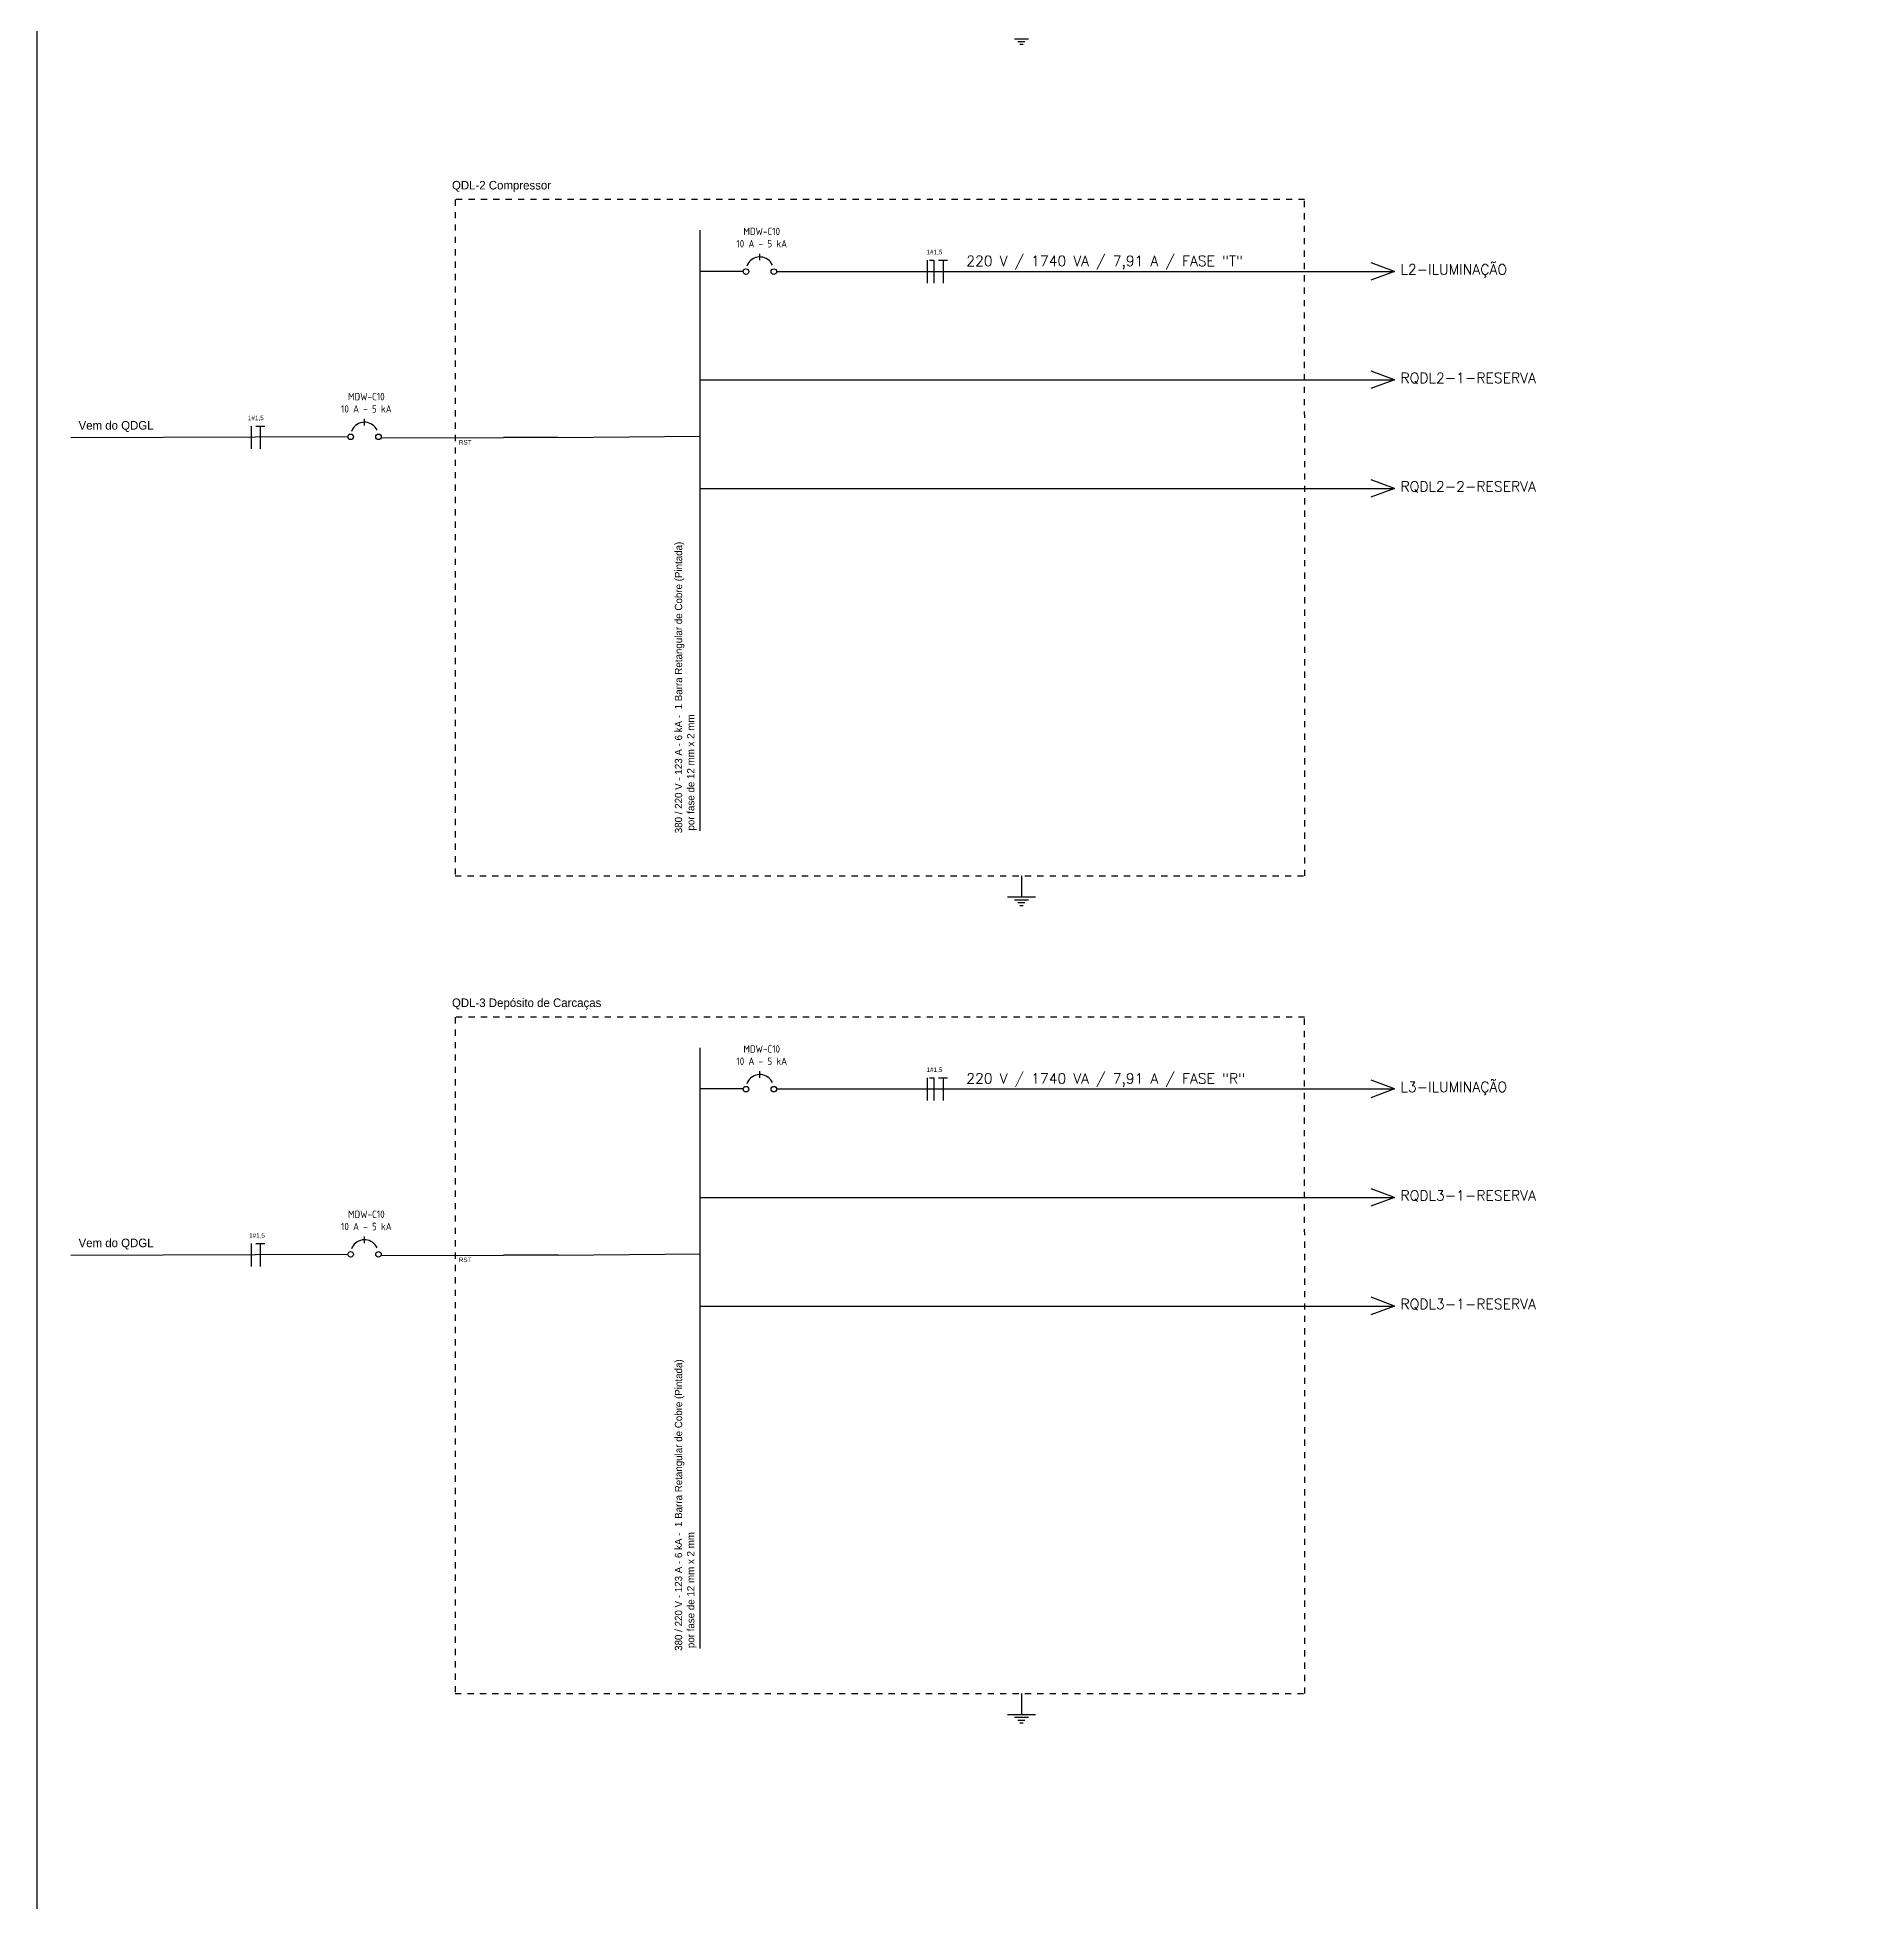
# Model space of a CAD drawing. Extents: x 196 to 487, y -28 to 149.
# Drawn here: x 360.94 to 390.48, y 78.11 to 108.23 of the extents above; entities that cross this region are included whole.
import ezdxf

# ---------------------------------------------------------------- set-up
doc = ezdxf.new("R2010")
doc.units = 0
doc.header["$MEASUREMENT"] = 0
doc.linetypes.add('DASHED2', pattern=[0.375, 0.25, -0.125])
for name, color, linetype in [('DIAGRAMAS', 254, 'CONTINUOUS'), ('UNIFILAR DESENHO', 50, 'CONTINUOUS'), ('UNIFILAR TEXTO', 7, 'CONTINUOUS'), ('UNIFILAR-TEXTO', 7, 'CONTINUOUS')]:
    doc.layers.add(name, color=color, linetype=linetype)
doc.styles.add('ARIAL', font='arial.ttf')
doc.styles.add('ROMANS', font='romans')

msp = doc.modelspace()

# ---------------------------------------------------------------- linework, layer by layer
at = {"layer": 'DIAGRAMAS'}
msp.add_lwpolyline([(360.94, 147.413), (421.222, 147.413), (421.222, -27.952), (360.94, -27.952)], close=True, dxfattribs=at)
at = {"layer": 'UNIFILAR DESENHO'}
for p, q in [((376.718, 108.206), (376.943, 108.206)), ((376.774, 108.161), (376.887, 108.161)), ((376.803, 108.116), (376.859, 108.116)), ((371.642, 95.413), (371.642, 105.115)), ((372.607, 104.629), (372.607, 104.734)), ((375.307, 104.628), (375.307, 104.26)), ((375.344, 104.628), (375.418, 104.628)), ((375.418, 104.628), (375.418, 104.26)), ((375.491, 104.628), (375.638, 104.628)), ((375.564, 104.628), (375.564, 104.26)), ((382.856, 104.448), (382.477, 104.589)), ((372.338, 104.448), (371.642, 104.448)), ((372.877, 104.448), (382.856, 104.448)), ((382.856, 104.448), (382.472, 104.308)), ((382.856, 102.696), (382.477, 102.836)), ((371.642, 102.696), (382.856, 102.696)), ((382.856, 102.696), (382.472, 102.555)), ((364.393, 101.951), (364.393, 101.583)), ((364.466, 101.951), (364.613, 101.951)), ((364.54, 101.951), (364.54, 101.583)), ((366.223, 101.961), (366.223, 102.066)), ((366.223, 101.961), (366.223, 102.066)), ((361.482, 101.767), (365.954, 101.78)), ((366.49, 101.759), (368.466, 101.767)), ((369.349, 101.767), (368.468, 101.766)), ((369.349, 101.767), (371.642, 101.788)), ((371.642, 100.943), (382.856, 100.943)), ((382.856, 100.943), (382.472, 100.803)), ((382.856, 100.943), (382.477, 101.084)), ((376.831, 94.686), (376.831, 94.346)), ((376.606, 94.346), (377.056, 94.346)), ((376.718, 94.301), (376.943, 94.301)), ((376.774, 94.256), (376.887, 94.256)), ((376.803, 94.211), (376.859, 94.211)), ((371.642, 82.211), (371.642, 91.912)), ((372.607, 91.426), (372.607, 91.531)), ((375.307, 91.426), (375.307, 91.058)), ((375.344, 91.426), (375.418, 91.426)), ((375.418, 91.426), (375.418, 91.058)), ((375.491, 91.426), (375.638, 91.426)), ((375.564, 91.426), (375.564, 91.058)), ((382.856, 91.246), (382.477, 91.386)), ((372.338, 91.246), (371.642, 91.246)), ((372.877, 91.246), (382.856, 91.246)), ((382.856, 91.246), (382.472, 91.105)), ((371.642, 89.493), (382.856, 89.493)), ((382.856, 89.493), (382.472, 89.353)), ((382.856, 89.493), (382.477, 89.634)), ((366.223, 88.758), (366.223, 88.863)), ((366.223, 88.758), (366.223, 88.863)), ((361.482, 88.564), (365.954, 88.578)), ((364.393, 88.748), (364.393, 88.38)), ((364.466, 88.748), (364.613, 88.748)), ((364.54, 88.748), (364.54, 88.38)), ((366.49, 88.556), (368.466, 88.564)), ((369.349, 88.564), (368.468, 88.563)), ((369.349, 88.564), (371.642, 88.586)), ((371.642, 87.741), (382.856, 87.741)), ((382.856, 87.741), (382.472, 87.6)), ((382.856, 87.741), (382.477, 87.881)), ((376.831, 81.483), (376.831, 81.144)), ((376.606, 81.144), (377.056, 81.144)), ((376.718, 81.099), (376.943, 81.099)), ((376.774, 81.054), (376.887, 81.054)), ((376.803, 81.009), (376.859, 81.009))]:
    msp.add_line(p, q, dxfattribs=at)
at = {"layer": 'UNIFILAR DESENHO', "linetype": 'DASHED2', "ltscale": 0.05}
for p, q in [((381.402, 105.607), (367.686, 105.607)), ((367.686, 105.607), (367.686, 94.686)), ((381.406, 94.686), (381.402, 105.607)), ((367.686, 94.686), (381.406, 94.686)), ((381.402, 92.404), (367.686, 92.404)), ((367.686, 92.404), (367.686, 81.483)), ((381.406, 81.483), (381.402, 92.404)), ((367.686, 81.483), (381.406, 81.483))]:
    msp.add_line(p, q, dxfattribs=at)
at = {"layer": 'UNIFILAR DESENHO'}
for points in [[(372.811, 104.551), (372.797, 104.577), (372.78, 104.601), (372.759, 104.622), (372.736, 104.641), (372.711, 104.656), (372.684, 104.668), (372.656, 104.676), (372.627, 104.68), (372.597, 104.681), (372.568, 104.678), (372.54, 104.671), (372.512, 104.66), (372.486, 104.646), (372.463, 104.629), (372.441, 104.608), (372.423, 104.585), (372.408, 104.56), (372.396, 104.533)], [(366.427, 101.883), (366.413, 101.909), (366.396, 101.933), (366.375, 101.954), (366.353, 101.972), (366.327, 101.988), (366.3, 101.999), (366.272, 102.008), (366.243, 102.012), (366.214, 102.013), (366.184, 102.01), (366.156, 102.003), (366.128, 101.992), (366.103, 101.978), (366.079, 101.96), (366.058, 101.94), (366.039, 101.917), (366.024, 101.892), (366.012, 101.865)], [(372.811, 91.349), (372.797, 91.375), (372.78, 91.398), (372.759, 91.42), (372.736, 91.438), (372.711, 91.453), (372.684, 91.465), (372.656, 91.473), (372.627, 91.478), (372.597, 91.479), (372.568, 91.475), (372.54, 91.468), (372.512, 91.458), (372.486, 91.444), (372.463, 91.426), (372.441, 91.406), (372.423, 91.383), (372.408, 91.358), (372.396, 91.331)], [(366.427, 88.681), (366.413, 88.706), (366.396, 88.73), (366.375, 88.751), (366.353, 88.77), (366.327, 88.785), (366.3, 88.797), (366.272, 88.805), (366.243, 88.81), (366.214, 88.81), (366.184, 88.807), (366.156, 88.8), (366.128, 88.789), (366.103, 88.775), (366.079, 88.758), (366.058, 88.738), (366.039, 88.715), (366.024, 88.689), (366.012, 88.663)]]:
    msp.add_lwpolyline(points, dxfattribs=at)
for centre in [(372.382, 104.445), (372.832, 104.445), (365.999, 101.777), (366.449, 101.777), (372.382, 91.243), (372.832, 91.243), (365.999, 88.575), (366.449, 88.575)]:
    msp.add_circle(centre, 0.045, dxfattribs=at)

# ---------------------------------------------------------------- texts
at = {"layer": 'UNIFILAR TEXTO', "attachment_point": 1}
for s, insert, char_height, width in [('QDL-2 Compressor', (367.635, 105.909), 0.13807, 2.67018), ('\\A1;\\pxqc;1#1,5', (375.137, 104.797), 0.07364, 0.57532), ('\\A1;1#1,5', (364.341, 102.119), 0.0736, 0.57532), ('QDL-3 Depósito de Carcaças', (367.635, 92.707), 0.13807, 4.18815), ('\\A1;\\pxqc;1#1,5', (375.137, 91.594), 0.07364, 0.57532), ('\\A1;1#1,5', (364.36, 88.917), 0.0736, 0.57532)]:
    msp.add_mtext(s, dxfattribs=dict(at, insert=insert, char_height=char_height, width=width))
at = {"layer": 'UNIFILAR TEXTO', "char_height": 0.1189, "width": 2.25774, "attachment_point": 8, "line_spacing_factor": 0.6, "style": 'ARIAL'}
for insert in [(372.637, 104.836), (366.253, 102.168), (372.637, 91.634), (366.253, 88.965)]:
    msp.add_mtext('\\pxsm1;{\\Fisocp|c0;MDW-C10\\P\\Fisocp2|c0;10 A - 5 kA}', dxfattribs=dict(at, insert=insert))
at = {"layer": 'UNIFILAR TEXTO', "attachment_point": 1}
for s, insert, char_height in [('Vem do QDGL', (361.606, 102.031), 0.13807), ('RST', (367.746, 101.725), 0.0736), ('RST', (367.746, 101.725), 0.0736), ('Vem do QDGL', (361.606, 88.829), 0.13807), ('RST', (367.746, 88.523), 0.0736), ('RST', (367.746, 88.523), 0.0736)]:
    msp.add_mtext(s, dxfattribs=dict(at, insert=insert, char_height=char_height))
at = {"layer": 'UNIFILAR TEXTO', "char_height": 0.117899, "attachment_point": 1, "rotation": 90}
for insert in [(371.234, 95.375), (371.234, 82.172)]:
    msp.add_mtext('\\A1;380 / 220 V - 123 A - 6 kA - {\\A0;\\fArial|b0|i0|c0|p34; \\Ftxt|c0;1 Barra Retangular de Cobre (Pintada)\\P por fase de 12 mm x 2 mm}', dxfattribs=dict(at, insert=insert))
at = {"layer": 'UNIFILAR-TEXTO', "char_height": 0.16522, "attachment_point": 1, "style": 'ROMANS'}
for s, insert, width in [('220 V / 1740 VA / 7,91 A / FASE "T"', (375.939, 104.7), 5.39319), ('L2-ILUMINAÇÃO', (382.95, 104.563), 1.74808), ('RQDL2-1-RESERVA', (382.95, 102.811), 1.74808), ('RQDL2-2-RESERVA', (382.95, 101.058), 1.74808), ('220 V / 1740 VA / 7,91 A / FASE "R"', (375.939, 91.498), 5.39319), ('L3-ILUMINAÇÃO', (382.95, 91.361), 1.74808), ('RQDL3-1-RESERVA', (382.95, 89.608), 1.74808), ('RQDL3-1-RESERVA', (382.95, 87.856), 1.74808)]:
    msp.add_mtext(s, dxfattribs=dict(at, insert=insert, width=width))

doc.saveas('drawing.dxf')
